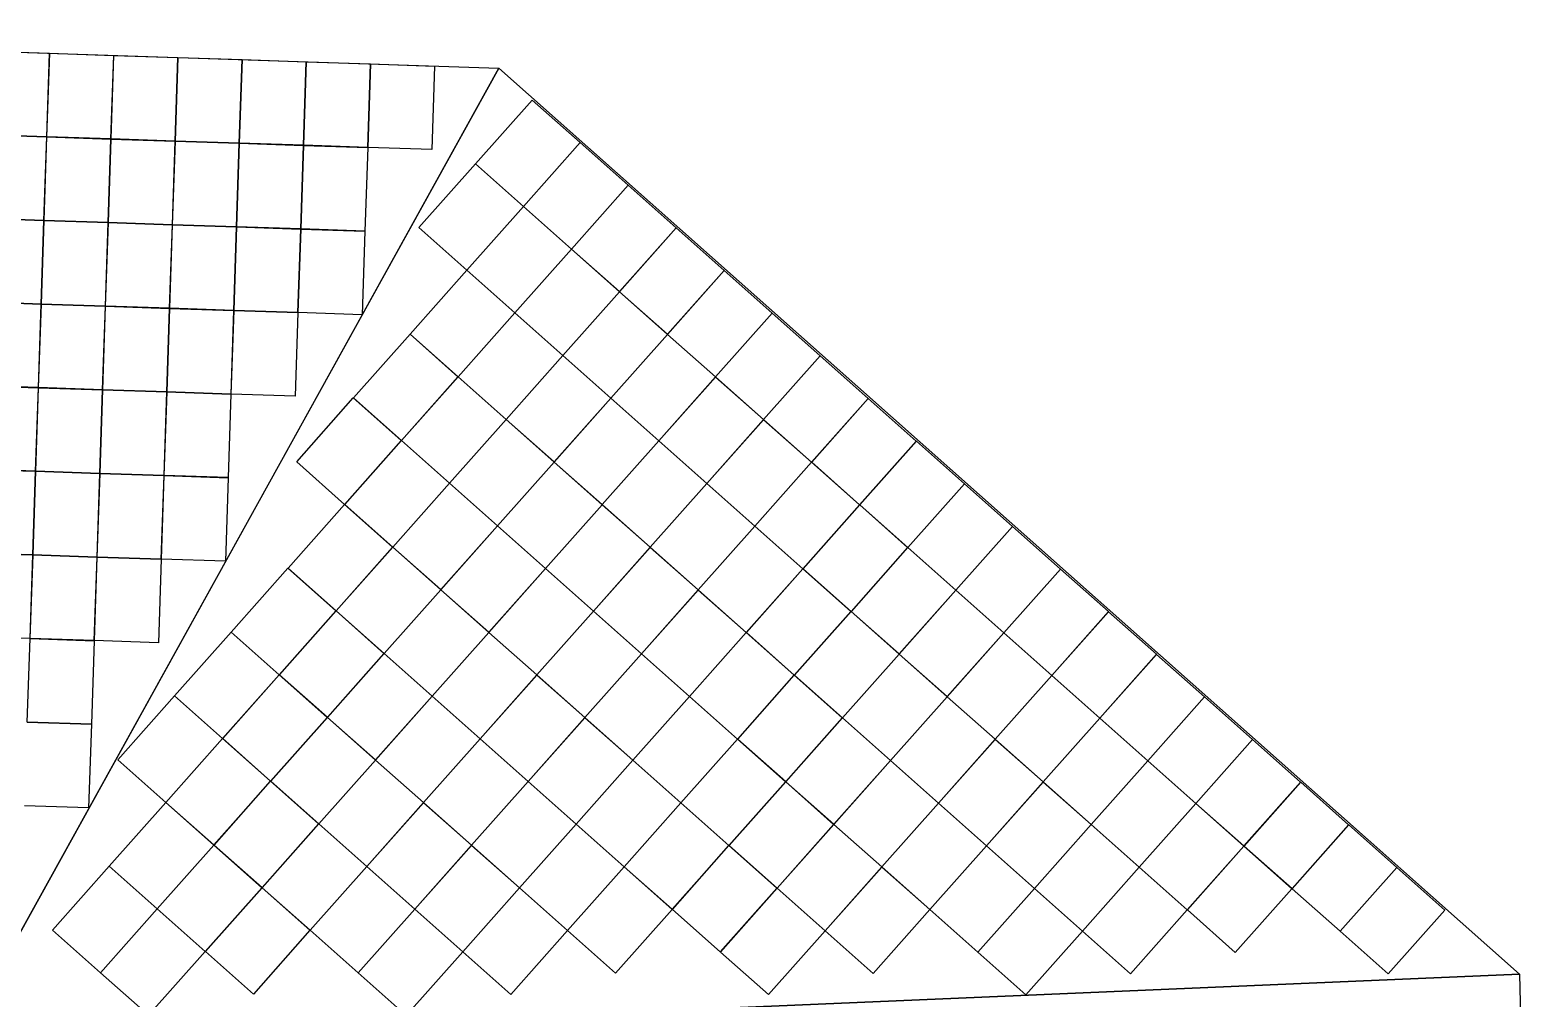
# Model space of a CAD drawing. Extents: x -92 to 70, y -22 to 89.
# Drawn here: x -10.4 to 69.8, y 37.5 to 89.3 of the extents above; entities that cross this region are included whole.
import ezdxf

# ---------------------------------------------------------------- set-up
doc = ezdxf.new("R2010")
doc.units = 0

msp = doc.modelspace()

# ---------------------------------------------------------------- linework, layer by layer
at = {"layer": 'Modules', "color": 254}
for p, q in [((-12.8017, 88.1321), (-9.37188, 88.0182)), ((-9.37188, 88.0182), (-9.52023, 83.5492)), ((-9.51638, 83.5491), (-9.36803, 88.0181)), ((-9.36803, 88.0181), (-5.93816, 87.9042)), ((-5.93816, 87.9042), (-6.08651, 83.4353)), ((-6.08267, 83.4351), (-5.93432, 87.9041)), ((-5.93432, 87.9041), (-2.50445, 87.7903)), ((-2.50445, 87.7903), (-2.6528, 83.3213)), ((-2.64895, 83.3212), (-2.5006, 87.7901)), ((-2.5006, 87.7901), (0.92927, 87.6763)), ((0.92927, 87.6763), (0.78092, 83.2073)), ((0.78476, 83.2072), (0.93311, 87.6761)), ((0.93311, 87.6761), (4.36298, 87.5623)), ((4.36298, 87.5623), (4.21463, 83.0933)), ((4.21848, 83.0932), (4.36683, 87.5622)), ((4.36683, 87.5622), (7.7967, 87.4483)), ((7.7967, 87.4483), (7.64835, 82.9793)), ((7.65219, 82.9792), (7.80054, 87.4482)), ((7.80054, 87.4482), (11.2304, 87.3343)), ((11.2304, 87.3343), (11.0821, 82.8654)), ((13.4097, 82.1058), (16.4388, 85.5176)), ((16.4388, 85.5176), (19.0051, 83.2391)), ((-12.9502, 83.6593), (-9.52035, 83.5454)), ((-9.52023, 83.5492), (-12.9501, 83.6631)), ((-9.52035, 83.5454), (-9.6687, 79.0765)), ((-9.66486, 79.0763), (-9.51651, 83.5453)), ((-9.51651, 83.5453), (-6.08664, 83.4315)), ((-6.08651, 83.4353), (-9.51638, 83.5491)), ((-6.08664, 83.4315), (-6.23499, 78.9625)), ((-6.23114, 78.9624), (-6.08279, 83.4313)), ((-6.08279, 83.4313), (-2.65292, 83.3175)), ((-2.6528, 83.3213), (-6.08267, 83.4351)), ((-2.65292, 83.3175), (-2.80127, 78.8485)), ((-2.79743, 78.8484), (-2.64908, 83.3173)), ((-2.64908, 83.3173), (0.78079, 83.2035)), ((0.78092, 83.2073), (-2.64895, 83.3212)), ((0.78079, 83.2035), (0.63244, 78.7345)), ((0.63629, 78.7344), (0.78464, 83.2034)), ((0.78464, 83.2034), (4.21451, 83.0895)), ((4.21463, 83.0933), (0.78476, 83.2072)), ((4.21451, 83.0895), (4.06616, 78.6205)), ((4.07, 78.6204), (4.21835, 83.0894)), ((4.21835, 83.0894), (7.64822, 82.9755)), ((7.64835, 82.9793), (4.21848, 83.0932)), ((7.64822, 82.9755), (7.49987, 78.5066)), ((11.0821, 82.8654), (7.65219, 82.9792)), ((19.0051, 83.2391), (15.9759, 79.8274)), ((15.9788, 79.8248), (19.008, 83.2366)), ((19.008, 83.2366), (21.5742, 80.9581)), ((10.3778, 78.691), (13.407, 82.1028)), ((13.407, 82.1028), (15.9732, 79.8243)), ((15.9759, 79.8274), (13.4097, 82.1058)), ((21.5742, 80.9581), (18.5451, 77.5464)), ((18.5479, 77.5438), (21.5771, 80.9556)), ((21.5771, 80.9556), (24.1433, 78.6771)), ((15.9732, 79.8243), (12.9441, 76.4125)), ((12.947, 76.41), (15.9761, 79.8218)), ((15.9761, 79.8218), (18.5424, 77.5433)), ((18.5451, 77.5464), (15.9788, 79.8248)), ((-13.0987, 79.1865), (-9.66883, 79.0727)), ((-9.6687, 79.0765), (-13.0986, 79.1903)), ((-9.66883, 79.0727), (-9.81718, 74.6037)), ((-9.81333, 74.6036), (-9.66498, 79.0725)), ((-9.66498, 79.0725), (-6.23511, 78.9587)), ((-6.23499, 78.9625), (-9.66486, 79.0763)), ((-6.23511, 78.9587), (-6.38346, 74.4897)), ((-6.37961, 74.4896), (-6.23127, 78.9585)), ((-6.23127, 78.9585), (-2.8014, 78.8447)), ((-2.80127, 78.8485), (-6.23114, 78.9624)), ((-2.8014, 78.8447), (-2.94975, 74.3757)), ((-2.9459, 74.3756), (-2.79755, 78.8446)), ((-2.79755, 78.8446), (0.63232, 78.7307)), ((0.63244, 78.7345), (-2.79743, 78.8484)), ((0.63232, 78.7307), (0.48397, 74.2617)), ((0.48781, 74.2616), (0.63616, 78.7306)), ((0.63616, 78.7306), (4.06603, 78.6167)), ((4.06616, 78.6205), (0.63629, 78.7344)), ((4.06603, 78.6167), (3.91768, 74.1478)), ((3.92153, 74.1476), (4.06988, 78.6166)), ((4.06988, 78.6166), (7.49975, 78.5027)), ((7.49987, 78.5066), (4.07, 78.6204)), ((12.9441, 76.4125), (10.3778, 78.691)), ((24.1433, 78.6771), (21.1142, 75.2654)), ((21.1171, 75.2628), (24.1462, 78.6746)), ((24.1462, 78.6746), (26.7125, 76.3961)), ((7.49975, 78.5027), (7.3514, 74.0338)), ((18.5424, 77.5433), (15.5132, 74.1315)), ((15.5161, 74.129), (18.5452, 77.5408)), ((18.5452, 77.5408), (21.1115, 75.2623)), ((21.1142, 75.2654), (18.5479, 77.5438)), ((9.91511, 72.9952), (12.9443, 76.407)), ((12.9443, 76.407), (15.5105, 74.1285)), ((15.5132, 74.1315), (12.947, 76.41)), ((26.7125, 76.3961), (23.6833, 72.9844)), ((23.6862, 72.9818), (26.7153, 76.3936)), ((26.7153, 76.3936), (29.2816, 74.1151)), ((-13.2472, 74.7137), (-9.8173, 74.5999)), ((-9.81718, 74.6037), (-13.247, 74.7175)), ((-9.8173, 74.5999), (-9.96565, 70.1309)), ((-9.9618, 70.1308), (-9.81346, 74.5997)), ((-9.81346, 74.5997), (-6.38359, 74.4859)), ((-6.38346, 74.4897), (-9.81333, 74.6036)), ((21.1115, 75.2623), (18.0823, 71.8505)), ((18.0852, 71.848), (21.1144, 75.2598)), ((21.1144, 75.2598), (23.6806, 72.9813)), ((23.6833, 72.9844), (21.1171, 75.2628)), ((-6.38359, 74.4859), (-6.53193, 70.0169)), ((-6.52809, 70.0168), (-6.37974, 74.4858)), ((-6.37974, 74.4858), (-2.94987, 74.3719)), ((-2.94975, 74.3757), (-6.37961, 74.4896)), ((-2.94987, 74.3719), (-3.09822, 69.9029)), ((-3.09437, 69.9028), (-2.94603, 74.3718)), ((-2.94603, 74.3718), (0.48384, 74.2579)), ((0.48397, 74.2617), (-2.9459, 74.3756)), ((0.48384, 74.2579), (0.3355, 69.789)), ((0.33934, 69.7888), (0.48769, 74.2578)), ((0.48769, 74.2578), (3.91756, 74.1439)), ((3.91768, 74.1478), (0.48781, 74.2616)), ((3.91756, 74.1439), (3.76921, 69.675)), ((7.3514, 74.0338), (3.92153, 74.1476)), ((15.5105, 74.1285), (12.4814, 70.7167)), ((12.4842, 70.7142), (15.5134, 74.126)), ((15.5134, 74.126), (18.0796, 71.8475)), ((18.0823, 71.8505), (15.5161, 74.129)), ((29.2816, 74.1151), (26.2524, 70.7034)), ((26.2553, 70.7008), (29.2845, 74.1126)), ((29.2845, 74.1126), (31.8507, 71.8341)), ((6.88326, 69.5804), (9.9124, 72.9921)), ((9.9124, 72.9921), (12.4787, 70.7137)), ((12.4814, 70.7167), (9.91511, 72.9952)), ((23.6806, 72.9813), (20.6515, 69.5695)), ((20.6543, 69.567), (23.6835, 72.9788)), ((23.6835, 72.9788), (26.2497, 70.7003)), ((26.2524, 70.7034), (23.6862, 72.9818)), ((18.0796, 71.8475), (15.0505, 68.4357)), ((15.0534, 68.4332), (18.0825, 71.845)), ((18.0825, 71.845), (20.6488, 69.5665)), ((20.6515, 69.5695), (18.0852, 71.848)), ((31.8507, 71.8341), (28.8216, 68.4224)), ((28.8245, 68.4198), (31.8536, 71.8316)), ((31.8536, 71.8316), (34.4199, 69.5531)), ((12.4787, 70.7137), (9.44951, 67.3019)), ((9.45238, 67.2994), (12.4815, 70.7111)), ((12.4815, 70.7111), (15.0478, 68.4327)), ((15.0505, 68.4357), (12.4842, 70.7142)), ((26.2497, 70.7003), (23.2206, 67.2885)), ((23.2235, 67.286), (26.2526, 70.6978)), ((26.2526, 70.6978), (28.8189, 68.4193)), ((28.8216, 68.4224), (26.2553, 70.7008)), ((-13.3956, 70.241), (-9.96578, 70.1271)), ((-9.96565, 70.1309), (-13.3955, 70.2448)), ((-9.96578, 70.1271), (-10.1141, 65.6581)), ((-10.1103, 65.658), (-9.96193, 70.127)), ((-9.96193, 70.127), (-6.53206, 70.0131)), ((-6.53193, 70.0169), (-9.9618, 70.1308)), ((-6.53206, 70.0131), (-6.68041, 65.5441)), ((-6.67656, 65.544), (-6.52822, 70.013)), ((-6.52822, 70.013), (-3.09835, 69.8991)), ((-3.09822, 69.9029), (-6.52809, 70.0168)), ((-3.09835, 69.8991), (-3.24669, 65.4302)), ((-3.24285, 65.43), (-3.0945, 69.899)), ((-3.0945, 69.899), (0.33537, 69.7852)), ((0.3355, 69.789), (-3.09437, 69.9028)), ((0.33537, 69.7852), (0.18702, 65.3162)), ((3.76921, 69.675), (0.33934, 69.7888)), ((3.8514, 66.1655), (6.88055, 69.5773)), ((6.88055, 69.5773), (9.4468, 67.2989)), ((9.44951, 67.3019), (6.88326, 69.5804)), ((20.6488, 69.5665), (17.6196, 66.1547)), ((17.6225, 66.1522), (20.6516, 69.564)), ((20.6516, 69.564), (23.2179, 67.2855)), ((23.2206, 67.2885), (20.6543, 69.567)), ((34.4199, 69.5531), (31.3907, 66.1414)), ((31.3936, 66.1388), (34.4227, 69.5506)), ((34.4227, 69.5506), (36.989, 67.2721)), ((15.0478, 68.4327), (12.0186, 65.0209)), ((12.0215, 65.0184), (15.0507, 68.4301)), ((15.0507, 68.4301), (17.6169, 66.1517)), ((17.6196, 66.1547), (15.0534, 68.4332)), ((28.8189, 68.4193), (25.7897, 65.0075)), ((25.7926, 65.005), (28.8218, 68.4168)), ((28.8218, 68.4168), (31.388, 66.1383)), ((31.3907, 66.1414), (28.8245, 68.4198)), ((9.4468, 67.2989), (6.41766, 63.8871)), ((6.42053, 63.8845), (9.44968, 67.2963)), ((9.44968, 67.2963), (12.0159, 65.0179)), ((12.0186, 65.0209), (9.45238, 67.2994)), ((23.2179, 67.2855), (20.1887, 63.8737)), ((20.1916, 63.8712), (23.2208, 67.283)), ((23.2208, 67.283), (25.787, 65.0045)), ((25.7897, 65.0075), (23.2235, 67.286)), ((36.989, 67.2721), (33.9598, 63.8604)), ((33.9627, 63.8578), (36.9919, 67.2696)), ((36.9919, 67.2696), (39.5581, 64.9911)), ((-13.5441, 65.7682), (-10.1143, 65.6543)), ((-10.1141, 65.6581), (-13.544, 65.772)), ((6.41766, 63.8871), (3.8514, 66.1655)), ((17.6169, 66.1517), (14.5878, 62.7399)), ((14.5906, 62.7374), (17.6198, 66.1491)), ((17.6198, 66.1491), (20.186, 63.8707)), ((20.1887, 63.8737), (17.6225, 66.1522)), ((31.388, 66.1383), (28.3589, 62.7265)), ((28.3617, 62.724), (31.3909, 66.1358)), ((31.3909, 66.1358), (33.9571, 63.8573)), ((33.9598, 63.8604), (31.3936, 66.1388)), ((-10.1143, 65.6543), (-10.2626, 61.1854)), ((-10.2588, 61.1852), (-10.1104, 65.6542)), ((-10.1104, 65.6542), (-6.68054, 65.5403)), ((-6.68041, 65.5441), (-10.1103, 65.658)), ((-6.68054, 65.5403), (-6.82888, 61.0714)), ((-6.82504, 61.0712), (-6.67669, 65.5402)), ((-6.67669, 65.5402), (-3.24682, 65.4264)), ((-3.24669, 65.4302), (-6.67656, 65.544)), ((-3.24682, 65.4264), (-3.39517, 60.9574)), ((-3.39132, 60.9573), (-3.24297, 65.4262)), ((-3.24297, 65.4262), (0.1869, 65.3124)), ((0.18702, 65.3162), (-3.24285, 65.43)), ((0.1869, 65.3124), (0.03855, 60.8434)), ((12.0159, 65.0179), (8.98678, 61.6061)), ((8.98966, 61.6035), (12.0188, 65.0153)), ((12.0188, 65.0153), (14.5851, 62.7369)), ((14.5878, 62.7399), (12.0215, 65.0184)), ((25.787, 65.0045), (22.7579, 61.5927)), ((22.7608, 61.5902), (25.7899, 65.002)), ((25.7899, 65.002), (28.3562, 62.7235)), ((28.3589, 62.7265), (25.7926, 65.005)), ((39.5581, 64.9911), (36.529, 61.5794)), ((36.5318, 61.5768), (39.561, 64.9886)), ((39.561, 64.9886), (42.1272, 62.7101)), ((3.38868, 60.4697), (6.41783, 63.8815)), ((6.41783, 63.8815), (8.98408, 61.603)), ((8.98678, 61.6061), (6.42053, 63.8845)), ((20.186, 63.8707), (17.1569, 60.4589)), ((17.1598, 60.4564), (20.1889, 63.8681)), ((20.1889, 63.8681), (22.7552, 61.5897)), ((22.7579, 61.5927), (20.1916, 63.8712)), ((33.9571, 63.8573), (30.928, 60.4455)), ((30.9309, 60.443), (33.96, 63.8548)), ((33.96, 63.8548), (36.5263, 61.5763)), ((36.529, 61.5794), (33.9627, 63.8578)), ((14.5851, 62.7369), (11.5559, 59.3251)), ((11.5588, 59.3225), (14.5879, 62.7343)), ((14.5879, 62.7343), (17.1542, 60.4559)), ((17.1569, 60.4589), (14.5906, 62.7374)), ((28.3562, 62.7235), (25.327, 59.3117)), ((25.3299, 59.3092), (28.359, 62.721)), ((28.359, 62.721), (30.9253, 60.4425)), ((30.928, 60.4455), (28.3617, 62.724)), ((42.1272, 62.7101), (39.0981, 59.2984)), ((39.101, 59.2958), (42.1301, 62.7076)), ((42.1301, 62.7076), (44.6964, 60.4291)), ((-13.6926, 61.2954), (-10.2627, 61.1815)), ((-10.2626, 61.1854), (-13.6925, 61.2992)), ((-10.2627, 61.1815), (-10.4111, 56.7126)), ((-10.4072, 56.7124), (-10.2589, 61.1814)), ((-10.2589, 61.1814), (-6.82901, 61.0676)), ((-6.82888, 61.0714), (-10.2588, 61.1852)), ((-6.82901, 61.0676), (-6.97736, 56.5986)), ((-6.97351, 56.5985), (-6.82516, 61.0674)), ((-6.82516, 61.0674), (-3.39529, 60.9536)), ((-3.39517, 60.9574), (-6.82504, 61.0712)), ((-3.39529, 60.9536), (-3.54364, 56.4846)), ((0.03855, 60.8434), (-3.39132, 60.9573)), ((8.98408, 61.603), (5.95493, 58.1913)), ((5.95781, 58.1887), (8.98696, 61.6005)), ((8.98696, 61.6005), (11.5532, 59.322)), ((11.5559, 59.3251), (8.98966, 61.6035)), ((22.7552, 61.5897), (19.726, 58.1779)), ((19.7289, 58.1754), (22.758, 61.5871)), ((22.758, 61.5871), (25.3243, 59.3087)), ((25.327, 59.3117), (22.7608, 61.5902)), ((36.5263, 61.5763), (33.4971, 58.1645)), ((33.5, 58.162), (36.5291, 61.5738)), ((36.5291, 61.5738), (39.0954, 59.2953)), ((39.0981, 59.2984), (36.5318, 61.5768)), ((0.35683, 57.0549), (3.38598, 60.4667)), ((3.38598, 60.4667), (5.95223, 58.1882)), ((5.95493, 58.1913), (3.38868, 60.4697)), ((17.1542, 60.4559), (14.125, 57.0441)), ((14.1279, 57.0415), (17.1571, 60.4533)), ((17.1571, 60.4533), (19.7233, 58.1749)), ((19.726, 58.1779), (17.1598, 60.4564)), ((30.9253, 60.4425), (27.8961, 57.0307)), ((27.899, 57.0282), (30.9282, 60.44)), ((30.9282, 60.44), (33.4944, 58.1615)), ((33.4971, 58.1645), (30.9309, 60.443)), ((44.6964, 60.4291), (41.6672, 57.0174)), ((41.6701, 57.0148), (44.6992, 60.4266)), ((44.6992, 60.4266), (47.2655, 58.1482)), ((11.5532, 59.322), (8.52406, 55.9103)), ((8.52694, 55.9077), (11.5561, 59.3195)), ((11.5561, 59.3195), (14.1223, 57.041)), ((14.125, 57.0441), (11.5588, 59.3225)), ((25.3243, 59.3087), (22.2952, 55.8969)), ((22.298, 55.8944), (25.3272, 59.3061)), ((25.3272, 59.3061), (27.8934, 57.0277)), ((27.8961, 57.0307), (25.3299, 59.3092)), ((39.0954, 59.2953), (36.0662, 55.8835)), ((36.0691, 55.881), (39.0983, 59.2928)), ((39.0983, 59.2928), (41.6645, 57.0143)), ((41.6672, 57.0174), (39.101, 59.2958)), ((5.95223, 58.1882), (2.92308, 54.7764)), ((2.92596, 54.7739), (5.95511, 58.1857)), ((5.95511, 58.1857), (8.52136, 55.9072)), ((8.52406, 55.9103), (5.95781, 58.1887)), ((19.7233, 58.1749), (16.6942, 54.7631)), ((16.697, 54.7605), (19.7262, 58.1723)), ((19.7262, 58.1723), (22.2924, 55.8939)), ((22.2952, 55.8969), (19.7289, 58.1754)), ((33.4944, 58.1615), (30.4653, 54.7497)), ((30.4681, 54.7472), (33.4973, 58.159)), ((33.4973, 58.159), (36.0635, 55.8805)), ((36.0662, 55.8835), (33.5, 58.162)), ((47.2655, 58.1482), (44.2363, 54.7364)), ((44.2392, 54.7338), (47.2684, 58.1456)), ((47.2684, 58.1456), (49.8346, 55.8672)), ((-2.67502, 53.6401), (0.35413, 57.0519)), ((0.35413, 57.0519), (2.92038, 54.7734)), ((2.92308, 54.7764), (0.35683, 57.0549)), ((14.1223, 57.041), (11.0932, 53.6293)), ((11.0961, 53.6267), (14.1252, 57.0385)), ((14.1252, 57.0385), (16.6915, 54.76)), ((16.6942, 54.7631), (14.1279, 57.0415)), ((27.8934, 57.0277), (24.8643, 53.6159)), ((24.8672, 53.6134), (27.8963, 57.0251)), ((27.8963, 57.0251), (30.4626, 54.7467)), ((30.4653, 54.7497), (27.899, 57.0282)), ((41.6645, 57.0143), (38.6354, 53.6026)), ((38.6382, 53.6), (41.6674, 57.0118)), ((41.6674, 57.0118), (44.2336, 54.7333)), ((44.2363, 54.7364), (41.6701, 57.0148)), ((-10.4111, 56.7126), (-13.8409, 56.8264)), ((-10.5557, 52.2397), (-10.4074, 56.7086)), ((-10.4074, 56.7086), (-6.97748, 56.5948)), ((-6.97736, 56.5986), (-10.4072, 56.7124)), ((-6.97748, 56.5948), (-7.12583, 52.1258)), ((-3.54364, 56.4846), (-6.97351, 56.5985)), ((8.52136, 55.9072), (5.49221, 52.4954)), ((5.49509, 52.4929), (8.52424, 55.9047)), ((8.52424, 55.9047), (11.0905, 53.6262)), ((11.0932, 53.6293), (8.52694, 55.9077)), ((22.2924, 55.8939), (19.2633, 52.4821)), ((19.2662, 52.4795), (22.2953, 55.8913)), ((22.2953, 55.8913), (24.8616, 53.6129)), ((24.8643, 53.6159), (22.298, 55.8944)), ((36.0635, 55.8805), (33.0344, 52.4687)), ((33.0373, 52.4662), (36.0664, 55.878)), ((36.0664, 55.878), (38.6327, 53.5995)), ((38.6354, 53.6026), (36.0691, 55.881)), ((49.8346, 55.8672), (46.8055, 52.4554)), ((46.8084, 52.4528), (49.8375, 55.8646)), ((49.8375, 55.8646), (52.4038, 53.5862)), ((2.92038, 54.7734), (-0.10877, 51.3616)), ((-0.10589, 51.3591), (2.92325, 54.7709)), ((2.92325, 54.7709), (5.48951, 52.4924)), ((5.49221, 52.4954), (2.92596, 54.7739)), ((16.6915, 54.76), (13.6623, 51.3483)), ((13.6652, 51.3457), (16.6943, 54.7575)), ((16.6943, 54.7575), (19.2606, 52.479)), ((19.2633, 52.4821), (16.697, 54.7605)), ((30.4626, 54.7467), (27.4334, 51.3349)), ((27.4363, 51.3324), (30.4654, 54.7441)), ((30.4654, 54.7441), (33.0317, 52.4657)), ((33.0344, 52.4687), (30.4681, 54.7472)), ((44.2336, 54.7333), (41.2045, 51.3216)), ((41.2074, 51.319), (44.2365, 54.7308)), ((44.2365, 54.7308), (46.8028, 52.4523)), ((46.8055, 52.4554), (44.2392, 54.7338)), ((-5.70687, 50.2253), (-2.67773, 53.637)), ((-2.67773, 53.637), (-0.11147, 51.3586)), ((-0.10877, 51.3616), (-2.67502, 53.6401)), ((11.0905, 53.6262), (8.06134, 50.2144)), ((8.06422, 50.2119), (11.0934, 53.6237)), ((11.0934, 53.6237), (13.6596, 51.3452)), ((13.6623, 51.3483), (11.0961, 53.6267)), ((24.8616, 53.6129), (21.8324, 50.2011)), ((21.8353, 50.1985), (24.8645, 53.6103)), ((24.8645, 53.6103), (27.4307, 51.3319)), ((27.4334, 51.3349), (24.8672, 53.6134)), ((38.6327, 53.5995), (35.6035, 50.1877)), ((35.6064, 50.1852), (38.6355, 53.597)), ((38.6355, 53.597), (41.2018, 51.3185)), ((41.2045, 51.3216), (38.6382, 53.6)), ((52.4038, 53.5862), (49.3746, 50.1744)), ((49.3775, 50.1718), (52.4066, 53.5836)), ((52.4066, 53.5836), (54.9729, 51.3052)), ((-10.5558, 52.2359), (-7.12596, 52.122)), ((-7.12583, 52.1258), (-10.5557, 52.2397)), ((-7.12596, 52.122), (-7.27431, 47.653)), ((5.48951, 52.4924), (2.46036, 49.0806)), ((2.46324, 49.0781), (5.49238, 52.4899)), ((5.49238, 52.4899), (8.05864, 50.2114)), ((8.06134, 50.2144), (5.49509, 52.4929)), ((19.2606, 52.479), (16.2314, 49.0673)), ((16.2343, 49.0647), (19.2635, 52.4765)), ((19.2635, 52.4765), (21.8297, 50.198)), ((21.8324, 50.2011), (19.2662, 52.4795)), ((33.0317, 52.4657), (30.0025, 49.0539)), ((30.0054, 49.0514), (33.0346, 52.4631)), ((33.0346, 52.4631), (35.6008, 50.1847)), ((35.6035, 50.1877), (33.0373, 52.4662)), ((46.8028, 52.4523), (43.7736, 49.0406)), ((43.7765, 49.038), (46.8057, 52.4498)), ((46.8057, 52.4498), (49.3719, 50.1713)), ((49.3746, 50.1744), (46.8084, 52.4528)), ((-0.11147, 51.3586), (-3.14062, 47.9468)), ((-3.13775, 47.9443), (-0.1086, 51.356)), ((-0.1086, 51.356), (2.45765, 49.0776)), ((2.46036, 49.0806), (-0.10589, 51.3591)), ((13.6596, 51.3452), (10.6305, 47.9334)), ((10.6333, 47.9309), (13.6625, 51.3427)), ((13.6625, 51.3427), (16.2287, 49.0642)), ((16.2314, 49.0673), (13.6652, 51.3457)), ((27.4307, 51.3319), (24.4016, 47.9201)), ((24.4044, 47.9175), (27.4336, 51.3293)), ((27.4336, 51.3293), (29.9998, 49.0509)), ((30.0025, 49.0539), (27.4363, 51.3324)), ((41.2018, 51.3185), (38.1726, 47.9067)), ((38.1755, 47.9042), (41.2047, 51.316)), ((41.2047, 51.316), (43.7709, 49.0375)), ((43.7736, 49.0406), (41.2074, 51.319)), ((54.9729, 51.3052), (51.9437, 47.8934)), ((51.9466, 47.8908), (54.9758, 51.3026)), ((54.9758, 51.3026), (57.542, 49.0242)), ((-3.14062, 47.9468), (-5.70687, 50.2253)), ((8.05864, 50.2114), (5.02949, 46.7996)), ((5.03236, 46.7971), (8.06151, 50.2089)), ((8.06151, 50.2089), (10.6278, 47.9304)), ((10.6305, 47.9334), (8.06422, 50.2119)), ((21.8297, 50.198), (18.8006, 46.7863)), ((18.8035, 46.7837), (21.8326, 50.1955)), ((21.8326, 50.1955), (24.3989, 47.917)), ((24.4016, 47.9201), (21.8353, 50.1985)), ((35.6008, 50.1847), (32.5717, 46.7729)), ((32.5745, 46.7704), (35.6037, 50.1821)), ((35.6037, 50.1821), (38.1699, 47.9037)), ((38.1726, 47.9067), (35.6064, 50.1852)), ((49.3719, 50.1713), (46.3428, 46.7596)), ((46.3456, 46.757), (49.3748, 50.1688)), ((49.3748, 50.1688), (51.941, 47.8903)), ((51.9437, 47.8934), (49.3775, 50.1718)), ((2.45765, 49.0776), (-0.57149, 45.6658)), ((-0.56862, 45.6633), (2.46053, 49.075)), ((2.46053, 49.075), (5.02678, 46.7966)), ((5.02949, 46.7996), (2.46324, 49.0781)), ((16.2287, 49.0642), (13.1996, 45.6524)), ((13.2025, 45.6499), (16.2316, 49.0617)), ((16.2316, 49.0617), (18.7979, 46.7832)), ((18.8006, 46.7863), (16.2343, 49.0647)), ((29.9998, 49.0509), (26.9707, 45.6391)), ((26.9736, 45.6365), (30.0027, 49.0483)), ((30.0027, 49.0483), (32.569, 46.7699)), ((32.5717, 46.7729), (30.0054, 49.0514)), ((43.7709, 49.0375), (40.7418, 45.6257)), ((40.7447, 45.6232), (43.7738, 49.035)), ((43.7738, 49.035), (46.3401, 46.7565)), ((46.3428, 46.7596), (43.7765, 49.038)), ((57.542, 49.0242), (54.5129, 45.6124)), ((54.5157, 45.6098), (57.5449, 49.0216)), ((57.5449, 49.0216), (60.1111, 46.7432)), ((-7.27431, 47.653), (-10.7042, 47.7669)), ((-6.1696, 44.5294), (-3.14045, 47.9412)), ((-3.14045, 47.9412), (-0.5742, 45.6628)), ((-0.57149, 45.6658), (-3.13775, 47.9443)), ((10.6278, 47.9304), (7.59862, 44.5186)), ((7.60149, 44.5161), (10.6306, 47.9279)), ((10.6306, 47.9279), (13.1969, 45.6494)), ((13.1996, 45.6524), (10.6333, 47.9309)), ((24.3989, 47.917), (21.3697, 44.5053)), ((21.3726, 44.5027), (24.4017, 47.9145)), ((24.4017, 47.9145), (26.968, 45.636)), ((26.9707, 45.6391), (24.4044, 47.9175)), ((38.1699, 47.9037), (35.1408, 44.4919)), ((35.1437, 44.4894), (38.1728, 47.9011)), ((38.1728, 47.9011), (40.7391, 45.6227)), ((40.7418, 45.6257), (38.1755, 47.9042)), ((51.941, 47.8903), (48.9119, 44.4786)), ((48.9148, 44.476), (51.9439, 47.8878)), ((51.9439, 47.8878), (54.5102, 45.6093)), ((54.5129, 45.6124), (51.9466, 47.8908)), ((5.02678, 46.7966), (1.99763, 43.3848)), ((2.00051, 43.3823), (5.02966, 46.794)), ((5.02966, 46.794), (7.59591, 44.5156)), ((7.59862, 44.5186), (5.03236, 46.7971)), ((18.7979, 46.7832), (15.7687, 43.3714)), ((15.7716, 43.3689), (18.8008, 46.7807)), ((18.8008, 46.7807), (21.367, 44.5022)), ((21.3697, 44.5053), (18.8035, 46.7837)), ((32.569, 46.7699), (29.5398, 43.3581)), ((29.5427, 43.3555), (32.5718, 46.7673)), ((32.5718, 46.7673), (35.1381, 44.4889)), ((35.1408, 44.4919), (32.5745, 46.7704)), ((46.3401, 46.7565), (43.3109, 43.3447)), ((43.3138, 43.3422), (46.3429, 46.754)), ((46.3429, 46.754), (48.9092, 44.4755)), ((48.9119, 44.4786), (46.3456, 46.757)), ((60.1111, 46.7432), (57.082, 43.3314)), ((57.0849, 43.3288), (60.114, 46.7406)), ((60.114, 46.7406), (62.6803, 44.4622)), ((-0.5742, 45.6628), (-3.60335, 42.251)), ((-3.60047, 42.2484), (-0.57132, 45.6602)), ((-0.57132, 45.6602), (1.99493, 43.3818)), ((1.99763, 43.3848), (-0.56862, 45.6633)), ((13.1969, 45.6494), (10.1677, 42.2376)), ((10.1706, 42.2351), (13.1998, 45.6469)), ((13.1998, 45.6469), (15.766, 43.3684)), ((15.7687, 43.3714), (13.2025, 45.6499)), ((26.968, 45.636), (23.9388, 42.2243)), ((23.9417, 42.2217), (26.9709, 45.6335)), ((26.9709, 45.6335), (29.5371, 43.355)), ((29.5398, 43.3581), (26.9736, 45.6365)), ((40.7391, 45.6227), (37.7099, 42.2109)), ((37.7128, 42.2084), (40.7419, 45.6201)), ((40.7419, 45.6201), (43.3082, 43.3417)), ((43.3109, 43.3447), (40.7447, 45.6232)), ((54.5102, 45.6093), (51.481, 42.1976)), ((51.4839, 42.195), (54.513, 45.6068)), ((54.513, 45.6068), (57.0793, 43.3283)), ((57.082, 43.3314), (54.5157, 45.6098)), ((-9.20145, 41.1146), (-6.1723, 44.5264)), ((-6.1723, 44.5264), (-3.60605, 42.2479)), ((-3.60335, 42.251), (-6.1696, 44.5294)), ((7.59591, 44.5156), (4.56676, 41.1038)), ((4.56964, 41.1013), (7.59879, 44.513)), ((7.59879, 44.513), (10.165, 42.2346)), ((10.1677, 42.2376), (7.60149, 44.5161)), ((21.367, 44.5022), (18.3379, 41.0904)), ((18.3407, 41.0879), (21.3699, 44.4997)), ((21.3699, 44.4997), (23.9361, 42.2212)), ((23.9388, 42.2243), (21.3726, 44.5027)), ((35.1381, 44.4889), (32.1089, 41.0771)), ((32.1118, 41.0745), (35.141, 44.4863)), ((35.141, 44.4863), (37.7072, 42.2079)), ((37.7099, 42.2109), (35.1437, 44.4894)), ((48.9092, 44.4755), (45.88, 41.0637)), ((45.8829, 41.0612), (48.9121, 44.473)), ((48.9121, 44.473), (51.4783, 42.1945)), ((51.481, 42.1976), (48.9148, 44.476)), ((62.6803, 44.4622), (59.6511, 41.0504)), ((59.654, 41.0478), (62.6831, 44.4596)), ((62.6831, 44.4596), (65.2494, 42.1812)), ((1.99493, 43.3818), (-1.03422, 39.97)), ((-1.03134, 39.9674), (1.99781, 43.3792)), ((1.99781, 43.3792), (4.56406, 41.1008)), ((4.56676, 41.1038), (2.00051, 43.3823)), ((15.766, 43.3684), (12.7369, 39.9566)), ((12.7398, 39.9541), (15.7689, 43.3659)), ((15.7689, 43.3659), (18.3352, 41.0874)), ((18.3379, 41.0904), (15.7716, 43.3689)), ((29.5371, 43.355), (26.508, 39.9433)), ((26.5108, 39.9407), (29.54, 43.3525)), ((29.54, 43.3525), (32.1062, 41.0741)), ((32.1089, 41.0771), (29.5427, 43.3555)), ((43.3082, 43.3417), (40.2791, 39.9299)), ((40.2819, 39.9274), (43.3111, 43.3391)), ((43.3111, 43.3391), (45.8773, 41.0607)), ((45.88, 41.0637), (43.3138, 43.3422)), ((57.0793, 43.3283), (54.0501, 39.9166)), ((59.6511, 41.0504), (57.0849, 43.3288)), ((-3.60605, 42.2479), (-6.6352, 38.8362)), ((-6.63232, 38.8336), (-3.60317, 42.2454)), ((-3.60317, 42.2454), (-1.03692, 39.9669)), ((-1.03422, 39.97), (-3.60047, 42.2484)), ((10.165, 42.2346), (7.13589, 38.8228)), ((7.13877, 38.8203), (10.1679, 42.232)), ((10.1679, 42.232), (12.7342, 39.9536)), ((12.7369, 39.9566), (10.1706, 42.2351)), ((23.9361, 42.2212), (20.907, 38.8095)), ((26.508, 39.9433), (23.9417, 42.2217)), ((37.7072, 42.2079), (34.6781, 38.7961)), ((40.2791, 39.9299), (37.7128, 42.2084)), ((51.4783, 42.1945), (48.4492, 38.7827)), ((54.0501, 39.9166), (51.4839, 42.195)), ((65.2494, 42.1812), (62.2203, 38.7694)), ((-6.6352, 38.8362), (-9.20145, 41.1146)), ((4.56406, 41.1008), (1.53491, 37.689)), ((7.13589, 38.8228), (4.56964, 41.1013)), ((18.3352, 41.0874), (15.306, 37.6756)), ((20.907, 38.8095), (18.3407, 41.0879)), ((32.1062, 41.0741), (29.0771, 37.6623)), ((34.6781, 38.7961), (32.1118, 41.0745)), ((45.8773, 41.0607), (42.8482, 37.6489)), ((48.4492, 38.7827), (45.8829, 41.0612)), ((62.2203, 38.7694), (59.654, 41.0478)), ((-1.03692, 39.9669), (-4.06607, 36.5552)), ((1.53491, 37.689), (-1.03134, 39.9674)), ((12.7342, 39.9536), (9.70502, 36.5418)), ((15.306, 37.6756), (12.7398, 39.9541)), ((29.0771, 37.6623), (26.5108, 39.9407)), ((42.8482, 37.6489), (40.2819, 39.9274)), ((-4.06607, 36.5552), (-6.63232, 38.8336)), ((9.70502, 36.5418), (7.13877, 38.8203))]:
    msp.add_line(p, q, dxfattribs=at)
at = {"layer": 'Roofs', "color": 252}
for p, q in [((-46.7997, 89.2638), (14.6661, 87.2222)), ((14.6661, 87.2222), (-14.1551, 35.1964)), ((-14.1551, 35.1964), (14.6661, 87.2222)), ((14.6661, 87.2222), (69.2452, 38.7646)), ((-14.1551, 35.1964), (69.2452, 38.7646)), ((69.2452, 38.7646), (-14.1551, 35.1964)), ((69.2452, 38.7646), (69.7563, 15.5584))]:
    msp.add_line(p, q, dxfattribs=at)
at = {"layer": 'Setbacks', "color": 2}
for p, q in [((-46.7997, 89.2638), (14.6661, 87.2222)), ((14.6661, 87.2222), (-14.1551, 35.1964)), ((-14.1551, 35.1964), (14.6661, 87.2222)), ((14.6661, 87.2222), (69.2452, 38.7646)), ((-14.1551, 35.1964), (69.2452, 38.7646)), ((69.2452, 38.7646), (-14.1551, 35.1964)), ((69.2452, 38.7646), (69.7563, 15.5584))]:
    msp.add_line(p, q, dxfattribs=at)

doc.saveas('drawing.dxf')
